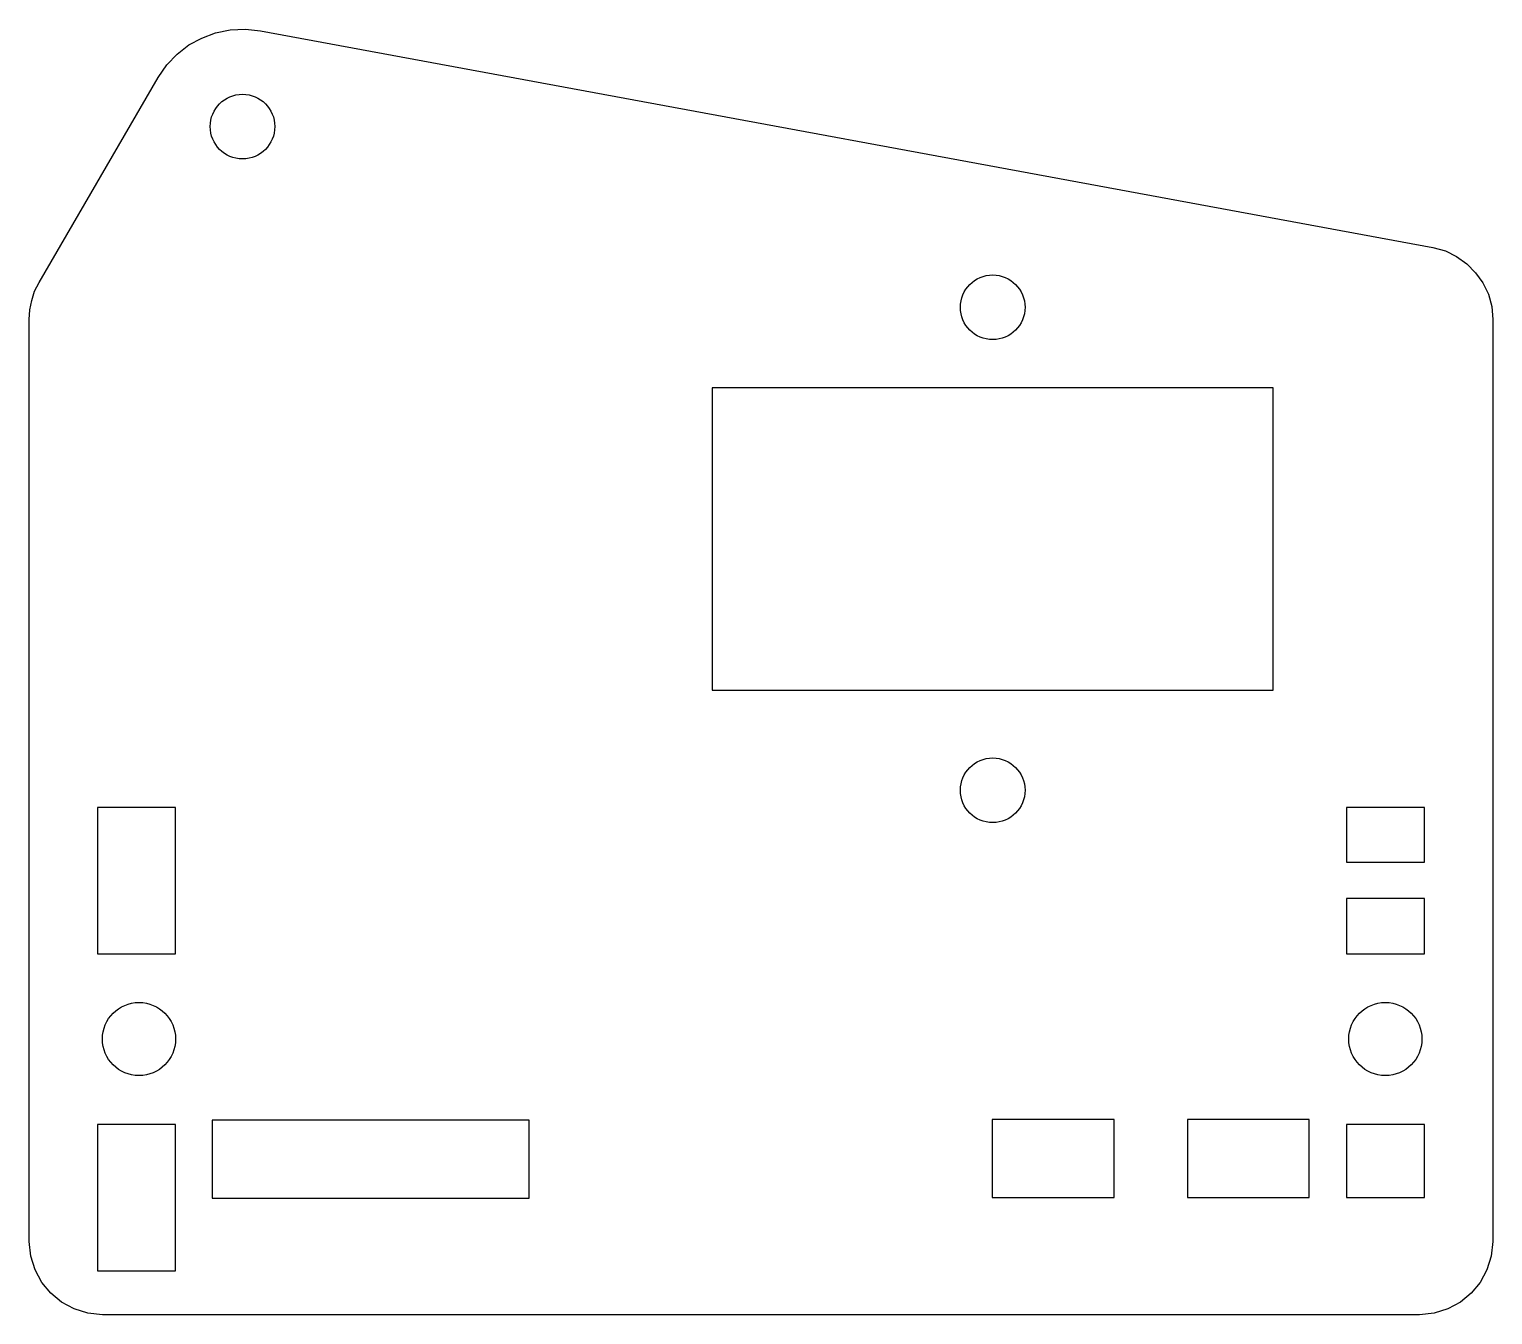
# Model space of a CAD drawing. Header units: millimetres. Extents: x 0 to 60, y 0 to 52.7.
import ezdxf

# ---------------------------------------------------------------- set-up
doc = ezdxf.new("R2010")
doc.units = ezdxf.units.MM
doc.layers.add('CORTE', color=7, linetype='Continuous')

msp = doc.modelspace()

# ---------------------------------------------------------------- linework, layer by layer
at = {"layer": 'CORTE'}
for points in [[(0, 3), (0, 40.8), (0.02, 41.2), (0.1, 41.58), (0.22, 41.96), (0.4, 42.32), (5.28, 50.72), (5.64, 51.24), (6.06, 51.68), (6.54, 52.06), (7.08, 52.34), (7.64, 52.56), (8.24, 52.68), (8.86, 52.7), (9.48, 52.64), (57.54, 43.76), (58.06, 43.62), (58.52, 43.38), (58.94, 43.08), (59.3, 42.72), (59.6, 42.3), (59.82, 41.84), (59.96, 41.34), (60, 40.8), (60, 3), (59.94, 2.4), (59.76, 1.84), (59.48, 1.32), (59.12, 0.88), (58.68, 0.52), (58.16, 0.24), (57.6, 0.06), (57, 0), (3, 0), (2.4, 0.06), (1.84, 0.24), (1.32, 0.52), (0.88, 0.88), (0.52, 1.32), (0.24, 1.84), (0.06, 2.4)], [(51, 25.6), (51, 38), (28, 38), (28, 25.6)], [(2.8, 14.8), (6, 14.8), (6, 20.8), (2.8, 20.8)], [(57.2, 20.8), (54, 20.8), (54, 18.56), (57.2, 18.56)], [(57.2, 17.06), (54, 17.06), (54, 14.8), (57.2, 14.8)], [(2.8, 1.8), (6, 1.8), (6, 7.8), (2.8, 7.8)], [(20.5, 7.98), (7.5, 7.98), (7.5, 4.78), (20.5, 4.78)], [(39.48, 8), (39.48, 4.8), (44.48, 4.8), (44.48, 8)], [(47.48, 8), (47.48, 4.8), (52.48, 4.8), (52.48, 8)], [(57.2, 4.8), (57.2, 7.8), (54, 7.8), (54, 4.8)]]:
    msp.add_lwpolyline(points, close=True, dxfattribs=at)
for centre, radius in [((8.742, 48.71), 1.325), ((39.5, 41.301), 1.325), ((39.5, 21.501), 1.325), ((4.498, 11.302), 1.5), ((55.598, 11.302), 1.5)]:
    msp.add_circle(centre, radius, dxfattribs=at)

doc.saveas('drawing.dxf')
